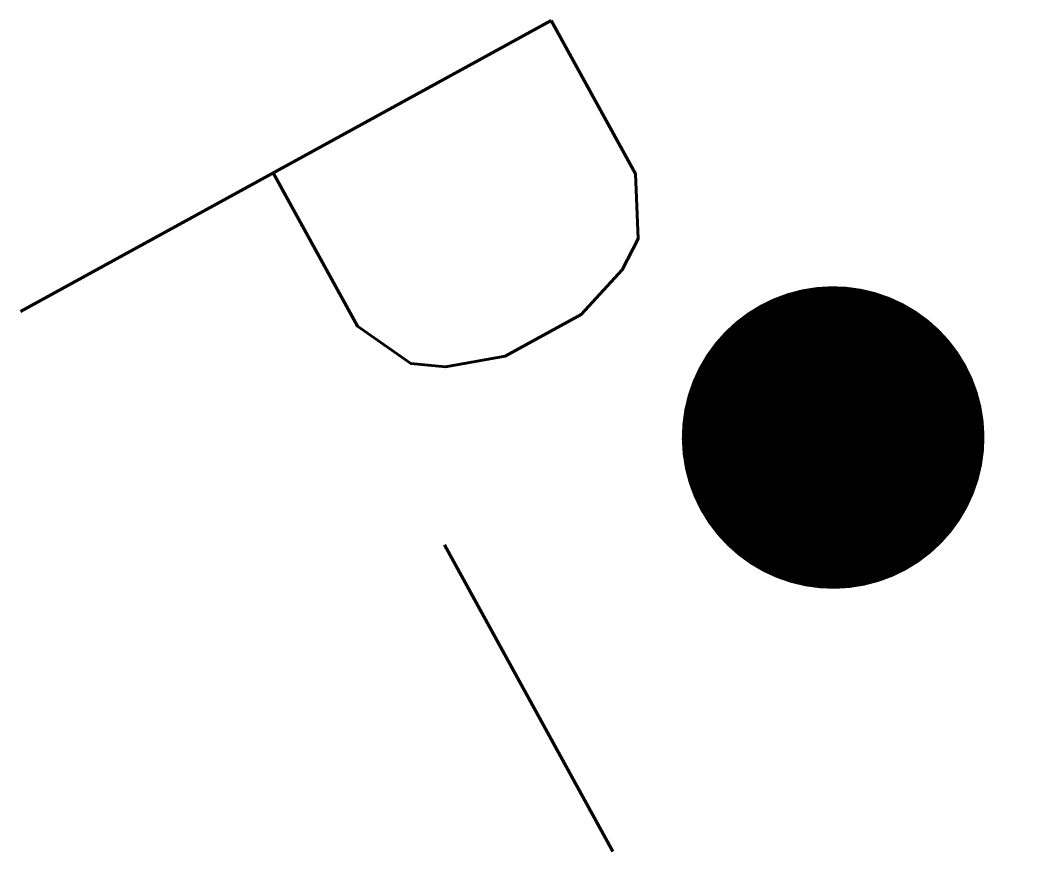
# Model space of a CAD drawing. Header units: millimetres. Extents: x 151011 to 151963, y 127140 to 128000.
# Drawn here: x 151318.608 to 151321.131, y 127139.737 to 127141.797 of the extents above; entities that cross this region are included whole.
import ezdxf
from ezdxf.enums import TextEntityAlignment as Align

# ---------------------------------------------------------------- set-up
doc = ezdxf.new("R2010")
doc.units = ezdxf.units.MM
doc.layers.get('0').update_dxf_attribs({"linetype": 'CONTINUOUS'})
doc.layers.add('P_300', color=7, linetype='CONTINUOUS')
doc.styles.get("Standard").update_dxf_attribs({"font": 'romans.shx', "width": 0.85})

# ---------------------------------------------------------------- blocks, each defined once
blk = doc.blocks.new('P_300_02')
at = {"color": 0, "linetype": 'Continuous', "const_width": 0.375}
blk.add_lwpolyline([(-0.1875, 0, 1), (0.1875, 0, 1)], format="xyb", close=True, dxfattribs=at)
at = {"color": 0, "linetype": 'Continuous', "width": 0.75}
blk.add_attdef('NUM', text='', height=2, dxfattribs=at).set_placement((2.4353, 2.1718), align=Align.MIDDLE)
at = {"color": 0, "linetype": 'Continuous', "width": 0.75, "flags": 3}
for tag, p in [('DEF_LEG', (0, -5)), ('DEF_COUP', (0, -7.5)), ('DEF_TYPE', (0, -10))]:
    blk.add_attdef(tag, text='', height=1.2, dxfattribs=at).set_placement(p, align=Align.MIDDLE)

msp = doc.modelspace()

# ---------------------------------------------------------------- block references
at = {"layer": 'P_300'}
ref = msp.add_blockref('P_300_02', (151320.6218, 127140.7632), dxfattribs=dict(at, rotation=298.7566768702281))
ref.add_attrib('NUM', 'P-', dxfattribs={"layer": '0', "color": 0, "linetype": 'Continuous', "height": 1.5, "rotation": 298.7567, "width": 0.75}).set_placement((151319.7178, 127140.6123), align=Align.MIDDLE)

doc.saveas('drawing.dxf')
